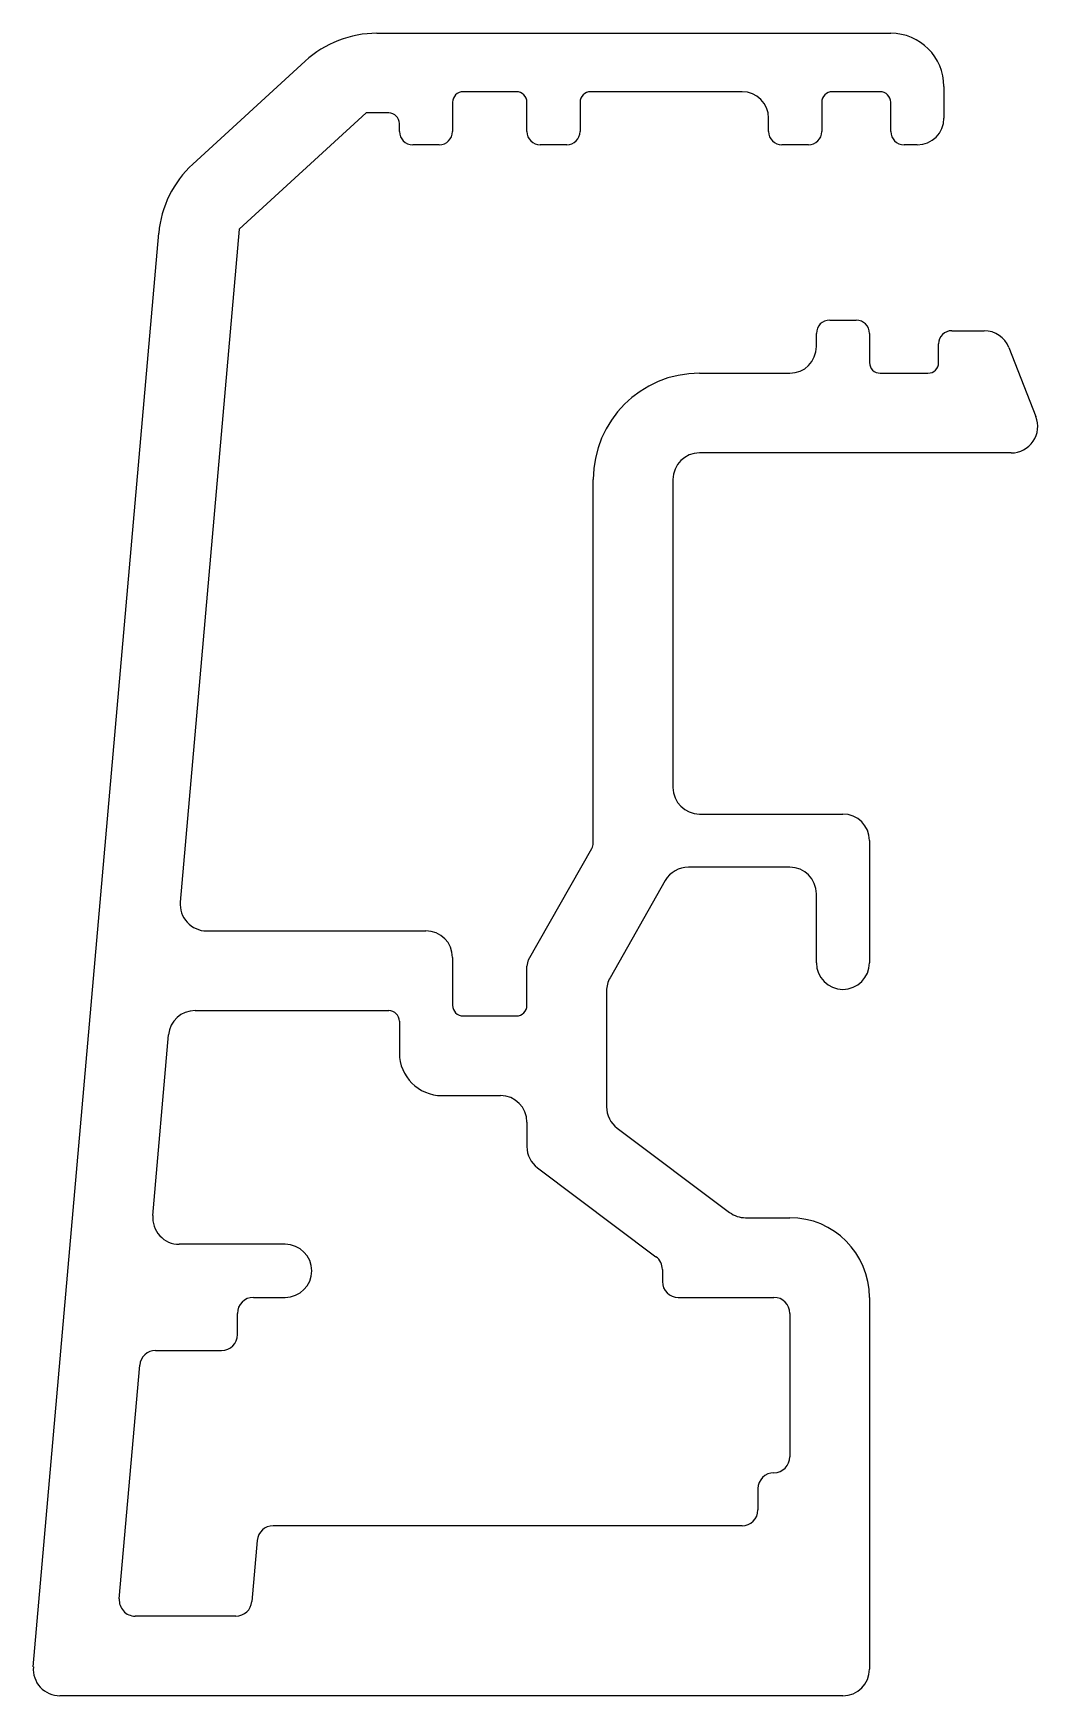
# Model space of a CAD drawing. Extents: x 1311.9 to 1330.8, y 755.7 to 787.
import ezdxf

# ---------------------------------------------------------------- set-up
doc = ezdxf.new("R2010")
doc.units = 0
doc.layers.get('0').update_dxf_attribs({"linetype": 'CONTINUOUS'})

msp = doc.modelspace()

# ---------------------------------------------------------------- linework, layer by layer
for p, q in [((1318.401, 787.049), (1328.074, 787.049)), ((1314.935, 784.586), (1317.05, 786.524)), ((1321.024, 785.949), (1320.024, 785.949)), ((1325.274, 785.949), (1322.424, 785.949)), ((1327.874, 785.949), (1326.974, 785.949)), ((1329.074, 786.049), (1329.074, 785.449)), ((1319.824, 785.749), (1319.824, 785.199)), ((1321.224, 785.199), (1321.224, 785.749)), ((1322.224, 785.749), (1322.224, 785.199)), ((1326.774, 785.749), (1326.774, 785.199)), ((1328.074, 785.199), (1328.074, 785.749)), ((1318.198, 785.549), (1315.806, 783.358)), ((1318.624, 785.549), (1318.198, 785.549)), ((1318.824, 785.199), (1318.824, 785.349)), ((1325.774, 785.199), (1325.774, 785.449)), ((1319.574, 784.949), (1319.074, 784.949)), ((1321.974, 784.949), (1321.474, 784.949)), ((1326.524, 784.949), (1326.024, 784.949)), ((1328.574, 784.949), (1328.324, 784.949)), ((1311.932, 756.293), (1314.294, 783.286)), ((1315.806, 783.358), (1314.698, 770.693)), ((1326.924, 781.649), (1327.424, 781.649)), ((1326.674, 781.149), (1326.674, 781.399)), ((1327.674, 781.399), (1327.674, 780.849)), ((1329.224, 781.449), (1329.832, 781.449)), ((1328.974, 780.849), (1328.974, 781.199)), ((1330.298, 781.132), (1330.807, 779.832)), ((1324.474, 780.649), (1326.174, 780.649)), ((1327.874, 780.649), (1328.774, 780.649)), ((1330.341, 779.149), (1324.474, 779.149)), ((1322.474, 771.799), (1322.474, 778.649)), ((1323.974, 778.649), (1323.974, 772.849)), ((1324.474, 772.349), (1327.174, 772.349)), ((1321.256, 769.607), (1322.447, 771.7)), ((1327.674, 771.849), (1327.674, 769.549)), ((1326.174, 771.349), (1324.264, 771.349)), ((1323.83, 771.097), (1322.789, 769.267)), ((1326.674, 769.549), (1326.674, 770.849)), ((1315.196, 770.149), (1319.324, 770.149)), ((1319.824, 769.649), (1319.824, 768.749)), ((1321.224, 768.749), (1321.224, 769.483)), ((1322.724, 769.02), (1322.724, 766.837)), ((1314.977, 768.649), (1318.624, 768.649)), ((1318.824, 768.449), (1318.824, 767.849)), ((1320.024, 768.549), (1321.024, 768.549)), ((1314.182, 764.793), (1314.479, 768.193)), ((1319.624, 767.049), (1320.724, 767.049)), ((1321.224, 766.549), (1321.224, 766.087)), ((1322.924, 766.437), (1325.04, 764.849)), ((1321.424, 765.687), (1323.654, 764.014)), ((1325.34, 764.749), (1326.174, 764.749)), ((1316.674, 764.249), (1314.68, 764.249)), ((1323.774, 763.774), (1323.774, 763.549)), ((1316.074, 763.249), (1316.674, 763.249)), ((1324.074, 763.249), (1325.874, 763.249)), ((1327.674, 763.249), (1327.674, 756.249)), ((1315.774, 762.549), (1315.774, 762.949)), ((1326.174, 762.949), (1326.174, 760.249)), ((1314.234, 762.249), (1315.474, 762.249)), ((1313.55, 757.575), (1313.935, 761.975)), ((1325.574, 759.649), (1325.574, 759.249)), ((1325.274, 758.949), (1316.446, 758.949)), ((1316.147, 758.675), (1316.046, 757.523)), ((1315.747, 757.249), (1313.849, 757.249)), ((1327.174, 755.749), (1312.431, 755.749))]:
    msp.add_line(p, q)
for centre, radius, start, end in [((1318.401, 785.049), 2, 90, 132.5), ((1328.074, 786.049), 1, 0, 90), ((1320.024, 785.749), 0.2, 90, 180), ((1321.024, 785.749), 0.2, 0, 90), ((1322.424, 785.749), 0.2, 90, 180), ((1325.274, 785.449), 0.5, 0, 90), ((1326.974, 785.749), 0.2, 90, 180), ((1327.874, 785.749), 0.2, 0, 90), ((1318.624, 785.349), 0.2, 0, 90), ((1328.574, 785.449), 0.5, 270, 0), ((1319.074, 785.199), 0.25, 180, 270), ((1319.574, 785.199), 0.25, 270, 0), ((1321.474, 785.199), 0.25, 180, 270), ((1321.974, 785.199), 0.25, 270, 0), ((1326.024, 785.199), 0.25, 180, 270), ((1326.524, 785.199), 0.25, 270, 0), ((1328.324, 785.199), 0.25, 180, 270), ((1316.286, 783.112), 2, 132.5, 175), ((1326.924, 781.399), 0.25, 90, 180), ((1327.424, 781.399), 0.25, 0, 90), ((1329.224, 781.199), 0.25, 90, 180), ((1329.832, 780.949), 0.5, 21.3706, 90), ((1326.174, 781.149), 0.5, 270, 0), ((1324.474, 778.649), 2, 90, 180), ((1327.874, 780.849), 0.2, 180, 270), ((1328.774, 780.849), 0.2, 270, 360), ((1330.341, 779.649), 0.5, 270, 21.3706), ((1324.474, 778.649), 0.5, 90, 180), ((1324.474, 772.849), 0.5, 180, 270), ((1327.174, 771.849), 0.5, 360, 90), ((1322.274, 771.799), 0.2, 330.3605, 0), ((1324.264, 770.849), 0.5, 90, 150.3605), ((1326.174, 770.849), 0.5, 0, 90), ((1315.196, 770.649), 0.5, 175, 270), ((1319.324, 769.649), 0.5, 360, 90), ((1321.474, 769.483), 0.25, 150.3605, 180), ((1327.174, 769.549), 0.5, 180, 0), ((1323.224, 769.02), 0.5, 150.3605, 180), ((1320.024, 768.749), 0.2, 180, 270), ((1321.024, 768.749), 0.2, 270, 0), ((1314.977, 768.149), 0.5, 90, 175), ((1318.624, 768.449), 0.2, 360, 90), ((1319.624, 767.849), 0.8, 180, 270), ((1320.724, 766.549), 0.5, 360, 90), ((1323.224, 766.837), 0.5, 180, 233.1301), ((1321.724, 766.087), 0.5, 180, 233.1301), ((1314.68, 764.749), 0.5, 175, 270), ((1325.34, 765.249), 0.5, 233.1301, 270), ((1326.174, 763.249), 1.5, 0, 90), ((1316.674, 763.749), 0.5, 270, 90), ((1323.474, 763.774), 0.3, 0, 53.1301), ((1324.074, 763.549), 0.3, 180, 270), ((1316.074, 762.949), 0.3, 90, 180), ((1325.874, 762.949), 0.3, 0, 90), ((1315.474, 762.549), 0.3, 270, 360), ((1314.234, 761.949), 0.3, 90, 175), ((1325.874, 760.249), 0.3, 270, 0), ((1325.874, 759.649), 0.3, 90, 180), ((1325.274, 759.249), 0.3, 270, 0), ((1316.446, 758.649), 0.3, 90, 175), ((1313.849, 757.549), 0.3, 175, 270), ((1315.747, 757.549), 0.3, 270, 355), ((1312.431, 756.249), 0.5, 175, 270), ((1327.174, 756.249), 0.5, 270, 0)]:
    msp.add_arc(centre, radius, start, end)

doc.saveas('drawing.dxf')
